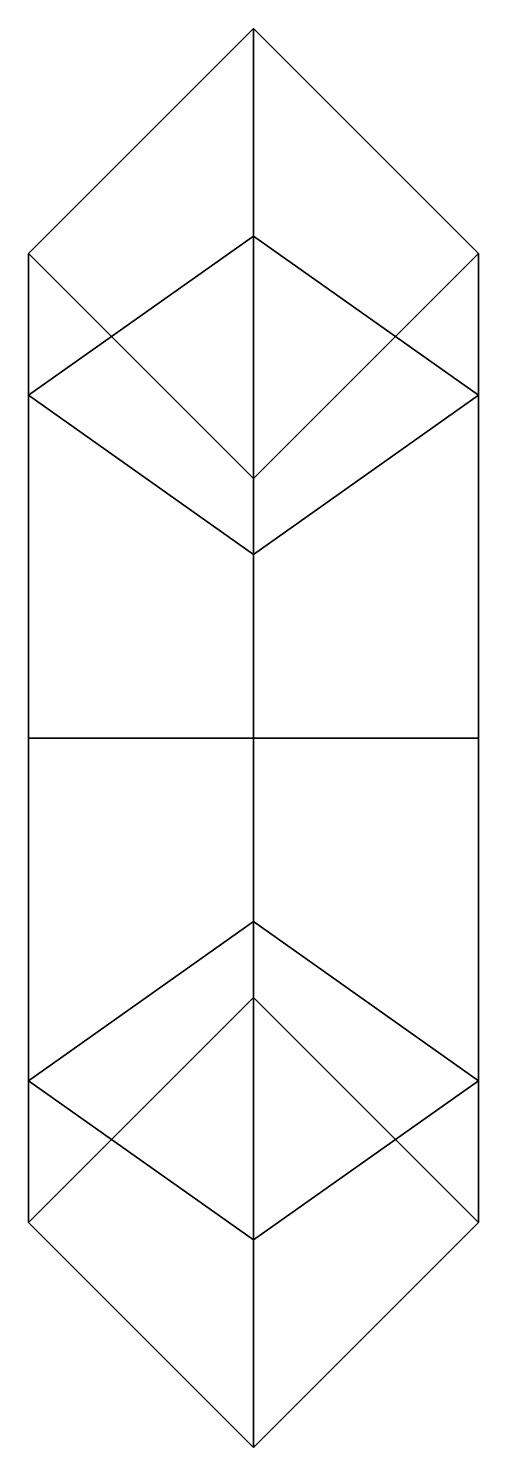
# Model space of a CAD drawing. Extents: x -2.14 to 2.14, y -0.41 to 0.41.
# Drawn here: x -2.14 to -1.88, y -0.41 to 0.41 of the extents above.
import ezdxf

# ---------------------------------------------------------------- set-up
doc = ezdxf.new("R2010")
doc.units = 0
doc.layers.add('WHEELS', color=2, linetype='CONTINUOUS')

msp = doc.modelspace()

# ---------------------------------------------------------------- linework, layer by layer
at = {"layer": 'WHEELS'}
for points in [[(-2.01, 0.28991, -0.28991), (-2.14, 0.19799, -0.19799), (-2.14, 0.28), (-2.01, 0.41)], [(-2.01, 0.41), (-2.14, 0.28), (-2.14, 0.19799, 0.19799), (-2.01, 0.28991, 0.28991)], [(-1.88, 0.19799, -0.19799), (-2.01, 0.28991, -0.28991), (-2.01, 0.41), (-1.88, 0.28)], [(-1.88, 0.28), (-2.01, 0.41), (-2.01, 0.28991, 0.28991), (-1.88, 0.19799, 0.19799)], [(-2.01, 0.28991, 0.28991), (-2.14, 0.19799, 0.19799), (-2.14, 0, 0.28), (-2.01, 0, 0.41)], [(-2.01, 0, -0.41), (-2.14, 0, -0.28), (-2.14, 0.19799, -0.19799), (-2.01, 0.28991, -0.28991)], [(-1.88, 0.19799, 0.19799), (-2.01, 0.28991, 0.28991), (-2.01, 0, 0.41), (-1.88, 0, 0.28)], [(-1.88, 0, -0.28), (-2.01, 0, -0.41), (-2.01, 0.28991, -0.28991), (-1.88, 0.19799, -0.19799)], [(-2.14, 0.28), (-2.01, 0.15), (-2.01, 0.10607, 0.10607), (-2.14, 0.19799, 0.19799)], [(-2.14, 0.19799, -0.19799), (-2.01, 0.10607, -0.10607), (-2.01, 0.15), (-2.14, 0.28)], [(-2.01, 0.15), (-1.88, 0.28), (-1.88, 0.19799, 0.19799), (-2.01, 0.10607, 0.10607)], [(-2.01, 0.10607, -0.10607), (-1.88, 0.19799, -0.19799), (-1.88, 0.28), (-2.01, 0.15)], [(-2.14, 0.19799, 0.19799), (-2.01, 0.10607, 0.10607), (-2.01, 0, 0.15), (-2.14, 0, 0.28)], [(-2.14, 0, -0.28), (-2.01, 0, -0.15), (-2.01, 0.10607, -0.10607), (-2.14, 0.19799, -0.19799)], [(-2.01, 0.10607, 0.10607), (-1.88, 0.19799, 0.19799), (-1.88, 0, 0.28), (-2.01, 0, 0.15)], [(-2.01, 0, -0.15), (-1.88, 0, -0.28), (-1.88, 0.19799, -0.19799), (-2.01, 0.10607, -0.10607)], [(-2.01, 0, 0.15), (-2.01, -0.10607, 0.10607), (-2.01, 0.15), (-2.01, 0.10607, 0.10607)], [(-2.01, -0.10607, 0.10607), (-2.01, -0.15), (-2.01, 0.10607, -0.10607), (-2.01, 0.15)], [(-2.01, -0.15), (-2.01, -0.10607, -0.10607), (-2.01, 0, -0.15), (-2.01, 0.10607, -0.10607)], [(-2.01, -0.28991, -0.28991), (-2.14, -0.19799, -0.19799), (-2.14, 0, -0.28), (-2.01, 0, -0.41)], [(-2.14, -0.19799, -0.19799), (-2.01, -0.10607, -0.10607), (-2.01, 0, -0.15), (-2.14, 0, -0.28)], [(-2.14, 0, 0.28), (-2.01, 0, 0.15), (-2.01, -0.10607, 0.10607), (-2.14, -0.19799, 0.19799)], [(-2.01, 0, 0.41), (-2.14, 0, 0.28), (-2.14, -0.19799, 0.19799), (-2.01, -0.28991, 0.28991)], [(-1.88, -0.19799, -0.19799), (-2.01, -0.28991, -0.28991), (-2.01, 0, -0.41), (-1.88, 0, -0.28)], [(-2.01, -0.10607, -0.10607), (-1.88, -0.19799, -0.19799), (-1.88, 0, -0.28), (-2.01, 0, -0.15)], [(-2.01, 0, 0.15), (-1.88, 0, 0.28), (-1.88, -0.19799, 0.19799), (-2.01, -0.10607, 0.10607)], [(-1.88, 0, 0.28), (-2.01, 0, 0.41), (-2.01, -0.28991, 0.28991), (-1.88, -0.19799, 0.19799)], [(-2.14, -0.19799, 0.19799), (-2.01, -0.10607, 0.10607), (-2.01, -0.15), (-2.14, -0.28)], [(-2.14, -0.28), (-2.01, -0.15), (-2.01, -0.10607, -0.10607), (-2.14, -0.19799, -0.19799)], [(-2.01, -0.10607, 0.10607), (-1.88, -0.19799, 0.19799), (-1.88, -0.28), (-2.01, -0.15)], [(-2.01, -0.15), (-1.88, -0.28), (-1.88, -0.19799, -0.19799), (-2.01, -0.10607, -0.10607)], [(-2.01, -0.41), (-2.14, -0.28), (-2.14, -0.19799, -0.19799), (-2.01, -0.28991, -0.28991)], [(-2.01, -0.28991, 0.28991), (-2.14, -0.19799, 0.19799), (-2.14, -0.28), (-2.01, -0.41)], [(-1.88, -0.28), (-2.01, -0.41), (-2.01, -0.28991, -0.28991), (-1.88, -0.19799, -0.19799)], [(-1.88, -0.19799, 0.19799), (-2.01, -0.28991, 0.28991), (-2.01, -0.41), (-1.88, -0.28)]]:
    msp.add_3dface(points, dxfattribs=at)

doc.saveas('drawing.dxf')
